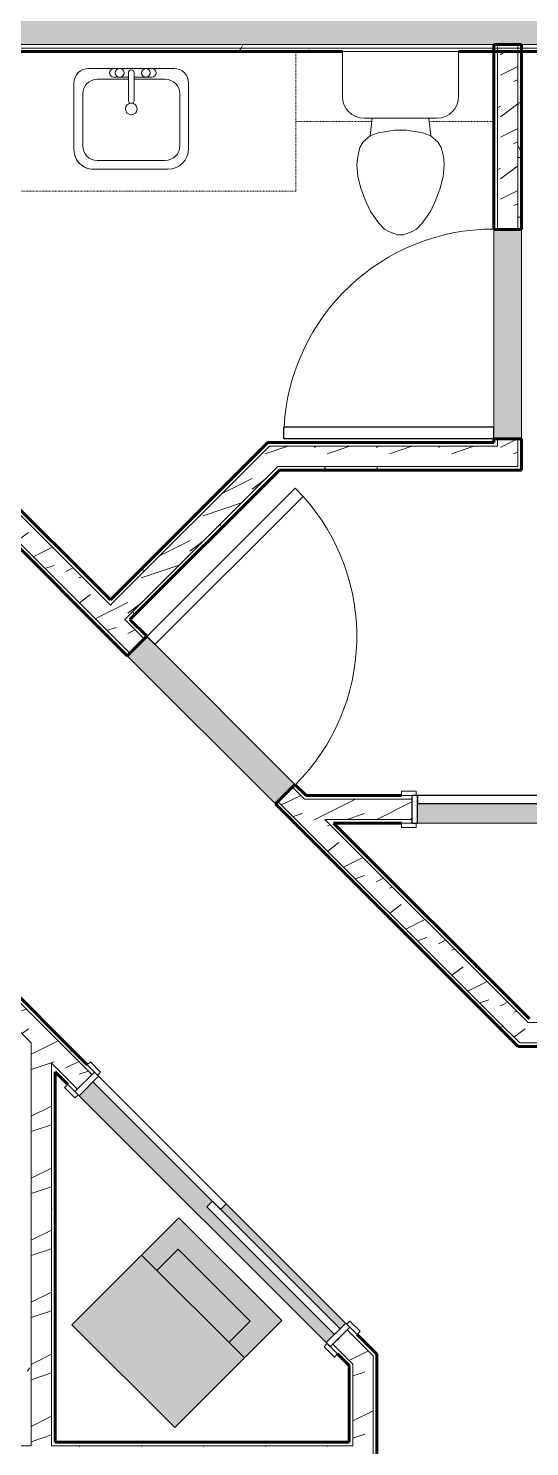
# Model space of a CAD drawing. Header units: inches. Extents: x -4169 to -1846, y 9706 to 12377.
# Drawn here: x -2352.1 to -2266.1, y 10172.1 to 10415.8 of the extents above; entities that cross this region are included whole.
import ezdxf

# ---------------------------------------------------------------- set-up
doc = ezdxf.new("R2010")
doc.units = ezdxf.units.IN
doc.header["$MEASUREMENT"] = 0
doc.linetypes.add('Dash', pattern=[0.25, 0.125, -0.125])
for name, color, linetype, lineweight in [('0-1', 7, 'Continuous', 5), ('0-2', 7, 'Continuous', 18), ('A-DOOR-1', 250, 'Continuous', 9), ('A-DOOR-2', 90, 'Continuous', 30), ('A-DOOR-FRAM-1', 90, 'Continuous', 30), ('A-WALL', 113, 'Continuous', 18), ('A-WALL-1', 8, 'Continuous', 5), ('A-WALL-3', 50, 'Continuous', 60), ('A-WALL-4', 7, 'Continuous', 18), ('A-WALL-PATT-1', 250, 'Continuous', 9), ('A-WALL-PATT-2', 253, 'Continuous', 9), ('A-WALL-PATT-4', 111, 'Continuous', 9), ('I-WALL-3', 2, 'Continuous', 60), ('P-SANR-FIXT-1', 9, 'Continuous', 9), ('P-SANR-FIXT-2', 250, 'Continuous', 9), ('Q-CASE-HDLN-1', 250, 'Dash', 9)]:
    doc.layers.add(name, color=color, linetype=linetype, lineweight=lineweight)
pattern_1 = [(0, (0, 0), (20.48, 5.12), [0.845, -14.515, 0.845, -14.515, -81.92]), (0, (0, 0), (20.48, 5.12), [-30.72, 0.845, -29.875, 0.845, -14.515, -35.84]), (0, (0, 0), (20.48, 5.12), [-76.8, 0.845, -9.395, 0.845, -24.755]), (120, (7.68, 2.56), (-14.67405, 15.1762003), [0.845, -14.515, 0.845, -14.515, -81.92]), (120, (7.68, 2.56), (-14.67405, 15.1762003), [-30.72, 0.845, -29.875, 0.845, -14.515, -35.84]), (120, (7.68, 2.56), (-14.67405, 15.1762003), [-76.8, 0.845, -9.395, 0.845, -24.755]), (240, (10.24, 12.8), (-5.80595, -20.2962003), [0.845, -14.515, 0.845, -14.515, -81.92]), (240, (10.24, 12.8), (-5.80595, -20.2962003), [-30.72, 0.845, -29.875, 0.845, -14.515, -35.84]), (240, (10.24, 12.8), (-5.80595, -20.2962003), [-76.8, 0.845, -9.395, 0.845, -24.755])]
pattern_2 = [(216.87, (4.265, 10.662), (31.9871619, 21.32545714), [5.331, -47.981]), (206.565, (10.662, 7.464), (-10.662476, -10.6620098), [11.921, -11.921]), (198.435, (10.662, 2.132), (-21.3244936, -10.6625869), [6.744, -26.974])]

# ---------------------------------------------------------------- blocks, each defined once
blk = doc.blocks.new('Stacked Washer and Dryer - 26_x25_ - Private-1352637-ENLARGED RCP - 2ND FLOOR PLAN')
at = {"layer": 'P-SANR-FIXT-1'}
blk.add_hatch(color=256, dxfattribs=at).paths.add_polyline_path([(26, -12.5), (26, 12.5), (0, 12.5), (0, -12.5)], flags=0)
at = {"layer": 'P-SANR-FIXT-2'}
for p, q in [((26, 12.5), (0, 12.5)), ((0, -12.5), (0, 12.5)), ((16.90625, 12.5), (16.90625, -12.5)), ((26, 12.5), (26, -12.5)), ((16.90625, 8.75), (22.09375, 8.75)), ((22.09375, 8.75), (22.09375, -8.75)), ((22.09375, -8.75), (16.90625, -8.75)), ((0, -12.5), (26, -12.5))]:
    blk.add_line(p, q, dxfattribs=at)
blk = doc.blocks.new('FOLDING_SLIDING CLOSET - 60_ x 80_-1372877-ENLARGED RCP - 2ND FLOOR PLAN')
at = {"layer": 'A-DOOR-1'}
for p, q in [((-30.25, 3), (-32.75, 3)), ((-32.75, 3), (-32.75, 2.25)), ((-30.25, 2.25), (-30.25, 3)), ((32.75, 3), (30.25, 3)), ((30.25, 3), (30.25, 2.25)), ((32.75, 2.25), (32.75, 3)), ((-32.75, 2.25), (-30.25, 2.25)), ((30.25, 2.25), (32.75, 2.25)), ((-30.25, -2.5), (-32.75, -2.5)), ((-32.75, -2.5), (-32.75, -3.25)), ((-32.75, -3.25), (-30.25, -3.25)), ((-30.25, -3.25), (-30.25, -2.5)), ((32.75, -2.5), (30.25, -2.5)), ((30.25, -2.5), (30.25, -3.25)), ((30.25, -3.25), (32.75, -3.25)), ((32.75, -3.25), (32.75, -2.5))]:
    blk.add_line(p, q, dxfattribs=at)
at = {"layer": 'A-DOOR-2'}
for p, q in [((1, 2.25), (-30, 2.25)), ((-30, 2.25), (-30, 0.88)), ((-30, 0.88), (1, 0.88)), ((30, 0.88), (-1, 0.88)), ((-1, 0.88), (-1, -0.5)), ((1, 0.88), (1, 2.25)), ((30, -0.5), (30, 0.88)), ((-1, -0.5), (30, -0.5))]:
    blk.add_line(p, q, dxfattribs=at)
at = {"layer": 'A-DOOR-FRAM-1'}
for p, q in [((-30, 2.25), (-31, 2.25)), ((-31, 2.25), (-31, -2.5)), ((-30, -2.5), (-30, 2.25)), ((30, 2.25), (30, -2.5)), ((31, 2.25), (30, 2.25)), ((31, -2.5), (31, 2.25)), ((-31, -2.5), (-30, -2.5)), ((30, -2.5), (31, -2.5))]:
    blk.add_line(p, q, dxfattribs=at)
blk = doc.blocks.new('Single-Flush - 36_ x 84_-1372824-ENLARGED RCP - 2ND FLOOR PLAN')
at = {"layer": 'A-DOOR-1'}
blk.add_arc((18, -2.37), 36.07, 180, 266.8211, dxfattribs=at)
at = {"layer": 'A-DOOR-2'}
for p, q in [((16, -2.37), (16, -38.39)), ((18, -2.37), (16, -2.37)), ((18, -2.37), (18, -38.39)), ((18, -38.39), (16, -38.39))]:
    blk.add_line(p, q, dxfattribs=at)
blk = doc.blocks.new('FOLDING_SLIDING CLOSET - 72_ x 80_-1372823-ENLARGED RCP - 2ND FLOOR PLAN')
at = {"layer": 'A-DOOR-1'}
for p, q in [((-36.25, 3), (-38.75, 3)), ((-38.75, 3), (-38.75, 2.25)), ((-36.25, 2.25), (-36.25, 3)), ((38.75, 3), (36.25, 3)), ((36.25, 3), (36.25, 2.25)), ((38.75, 2.25), (38.75, 3)), ((-38.75, 2.25), (-36.25, 2.25)), ((36.25, 2.25), (38.75, 2.25)), ((-36.25, -2.5), (-38.75, -2.5)), ((-38.75, -2.5), (-38.75, -3.25)), ((-38.75, -3.25), (-36.25, -3.25)), ((-36.25, -3.25), (-36.25, -2.5)), ((38.75, -2.5), (36.25, -2.5)), ((36.25, -2.5), (36.25, -3.25)), ((36.25, -3.25), (38.75, -3.25)), ((38.75, -3.25), (38.75, -2.5))]:
    blk.add_line(p, q, dxfattribs=at)
at = {"layer": 'A-DOOR-2'}
for p, q in [((1, 2.25), (-36, 2.25)), ((-36, 2.25), (-36, 0.875)), ((-36, 0.875), (1, 0.875)), ((36, 0.875), (-1, 0.875)), ((-1, 0.875), (-1, -0.5)), ((1, 0.875), (1, 2.25)), ((36, -0.5), (36, 0.875)), ((-1, -0.5), (36, -0.5))]:
    blk.add_line(p, q, dxfattribs=at)
at = {"layer": 'A-DOOR-FRAM-1'}
for p, q in [((-36, 2.25), (-37, 2.25)), ((-37, 2.25), (-37, -2.5)), ((-36, -2.5), (-36, 2.25)), ((36, 2.25), (36, -2.5)), ((37, 2.25), (36, 2.25)), ((37, -2.5), (37, 2.25)), ((-37, -2.5), (-36, -2.5)), ((36, -2.5), (37, -2.5))]:
    blk.add_line(p, q, dxfattribs=at)
blk = doc.blocks.new('M_Sink Vanity-Square - 500 x 440mm-1372835-ENLARGED RCP - 2ND FLOOR PLAN')
at = {"layer": 'P-SANR-FIXT-2'}
for p, q in [((-5.72, 10.23), (7.14, 10.23)), ((-5.72, 10.23), (7.14, 10.23)), ((-5.22, 8.73), (6.46, 8.73)), ((-9.22, -4.59), (-9.22, 6.73)), ((-9.22, -4.59), (-9.22, 6.73)), ((-7.72, -2.72), (-7.72, 6.23)), ((8.96, 6.23), (8.96, -2.72)), ((10.46, 6.91), (10.46, -4.59)), ((10.46, 6.91), (10.46, -4.59)), ((0.12, -6.33), (0.12, -1.59)), ((1.12, -6.33), (1.12, -1.59)), ((7.96, -7.09), (-6.72, -7.09)), ((7.96, -7.09), (-6.72, -7.09)), ((0.12, -5.22), (-5.22, -5.22)), ((-2.88, -5.59), (0.12, -5.59)), ((3.62, -7.09), (-2.88, -7.09)), ((6.46, -5.22), (1.12, -5.22)), ((1.12, -5.59), (3.62, -5.59))]:
    blk.add_line(p, q, dxfattribs=at)
for centre, radius, start, end in [((-5.72, 6.73), 3.5, 90, 180), ((-5.72, 6.73), 3.5, 90, 180), ((7.14, 6.91), 3.32, 0, 90), ((7.14, 6.91), 3.32, 360, 90), ((-5.22, 6.23), 2.5, 90, 180), ((6.46, 6.23), 2.5, 360, 90), ((0.62, -0.13), 1, 360, 180), ((0.62, -0.13), 1, 180, 0), ((0.62, -1.59), 0.5, 360, 180), ((-6.72, -4.59), 2.5, 180, 270), ((-6.72, -4.59), 2.5, 180, 270), ((-5.22, -2.72), 2.5, 180, 270), ((6.46, -2.72), 2.5, 270, 360), ((7.96, -4.59), 2.5, 270, 0), ((7.96, -4.59), 2.5, 270, 0), ((-2.88, -6.34), 0.75, 90, 270), ((-1.88, -6.34), 0.75, 360, 180), ((-1.88, -6.34), 0.75, 180, 0), ((0.62, -6.33), 0.5, 180, 0), ((2.62, -6.34), 0.75, 0, 180), ((2.62, -6.34), 0.75, 180, 0), ((3.62, -6.34), 0.75, 270, 90)]:
    blk.add_arc(centre, radius, start, end, dxfattribs=at)
blk = doc.blocks.new('OD_CW_Countertop - OD_CW_Countertop-2399921-ENLARGED RCP - 2ND FLOOR PLAN')
at = {"layer": 'Q-CASE-HDLN-1'}
for p, q in [((53.33, 0), (53.33, 24)), ((0.74, 0), (53.33, 0))]:
    blk.add_line(p, q, dxfattribs=at)
blk = doc.blocks.new('Toilet-Domestic-3D - Toilet-Domestic-3D-1352612-ENLARGED RCP - 2ND FLOOR PLAN')
at = {"layer": 'P-SANR-FIXT-2'}
for p, q in [((-9.98, 19.48), (9.98, 19.48)), ((-9.98, 11.75), (-9.98, 19.48)), ((9.98, 19.48), (9.98, 11.75)), ((6.25, 8.02), (-6.25, 8.02)), ((-4.86, 8.02), (-5.21, 5)), ((4.86, 8.02), (5.21, 5)), ((-5.21, 5), (-6.4, 4)), ((-3.84, 5.5), (-5.21, 5)), ((-1, 6), (-3.84, 5.5)), ((1, 6), (-1, 6)), ((3.84, 5.5), (1, 6)), ((5.21, 5), (3.84, 5.5)), ((6.4, 4), (5.21, 5)), ((-6.97, 3), (-7.24, 2)), ((-6.4, 4), (-6.97, 3)), ((6.97, 3), (6.4, 4)), ((7.24, 2), (6.97, 3)), ((-7.41, 1), (-7.5, 0)), ((-7.5, 0), (-7.33, -1.99)), ((-7.24, 2), (-7.41, 1)), ((7.41, 1), (7.24, 2)), ((7.33, -1.99), (7.5, 0)), ((7.5, 0), (7.41, 1)), ((-7.33, -1.99), (-6.79, -4)), ((6.79, -4), (7.33, -1.99)), ((-6.79, -4), (-6.06, -6)), ((6.06, -6), (6.79, -4)), ((-6.06, -6), (-5.13, -8)), ((5.13, -8), (6.06, -6)), ((-5.13, -8), (-3.74, -10)), ((3.74, -10), (5.13, -8)), ((-3.74, -10), (-2.74, -11)), ((-2.74, -11), (-1.87, -11.5)), ((-1.87, -11.5), (-0.5, -12)), ((-0.5, -12), (0.5, -12)), ((0.5, -12), (1.87, -11.5)), ((1.87, -11.5), (2.74, -11)), ((2.74, -11), (3.74, -10))]:
    blk.add_line(p, q, dxfattribs=at)
for centre, start, end in [((-6.25, 11.75), 180, 270), ((6.25, 11.75), 270, 360)]:
    blk.add_arc(centre, 3.73, start, end, dxfattribs=at)
blk = doc.blocks.new('OD_CW_Upper Cabinet - OD_CW_Upper Cabinet-V82-ENLARGED RCP - 2ND FLOOR PLAN')
at = {"layer": 'Q-CASE-HDLN-1'}
for p, q in [((0.74, -12), (11.81, -12)), ((21.66, -12), (34.74, -12)), ((34.74, -12), (34.74, -24))]:
    blk.add_line(p, q, dxfattribs=at)
blk = doc.blocks.new('CTR - 1st Phase - Unit Layouts_rvt-1-ENLARGED RCP - 2ND FLOOR PLAN')
at = {"layer": 'A-WALL-1'}
for points in [[(-2272.25, 10345.24), (-2267.5, 10345.24), (-2267.5, 10381.24), (-2272.25, 10381.24), (-2272.25, 10349.67)], [(-2309.73, 10282.51), (-2306.38, 10285.87), (-2331.83, 10311.32), (-2335.19, 10307.96), (-2310.18, 10282.95)]]:
    blk.add_hatch(color=256, dxfattribs=at).paths.add_polyline_path(points, flags=0)
h = blk.add_hatch(color=256, dxfattribs=at)
h.paths.add_polyline_path([(-2248.32, 10279.22), (-2213.32, 10279.22), (-2213.32, 10281.22), (-2250.32, 10281.22), (-2250.32, 10282.6), (-2285.32, 10282.6), (-2285.32, 10279.22), (-2248.61, 10279.22)], flags=0)
h.paths.add_polyline_path([(-2213.32, 10282.6), (-2213.32, 10283.97), (-2248.32, 10283.97), (-2248.32, 10282.6)], flags=0)
h = blk.add_hatch(color=256, dxfattribs=at)
h.paths.add_polyline_path([(-2301.03, 10189.95), (-2299.61, 10191.36), (-2321.53, 10213.28), (-2320.56, 10214.25), (-2341.07, 10234.76), (-2343.45, 10232.37), (-2302.44, 10191.36)], flags=0)
h.paths.add_polyline_path([(-2298.64, 10192.33), (-2297.67, 10193.3), (-2318.17, 10213.81), (-2319.14, 10212.84), (-2298.9, 10192.6)], flags=0)
at = {"layer": 'A-WALL-PATT-1'}
h = blk.add_hatch(dxfattribs=at)
h.set_pattern_fill('FP_1', color=256, style=0, pattern_type=2)
h.set_pattern_definition(pattern_1)
h.paths.add_polyline_path([(-2266.97, 10245.57), (-2266.08, 10245.57), (-2300.36, 10279.85), (-2301.24, 10279.85), (-2271.92, 10250.52)], flags=0)
h.paths.add_polyline_path([(-2304.74, 10283.35), (-2303.86, 10283.35), (-2306.38, 10285.87), (-2306.82, 10285.42), (-2306.38, 10284.98)], flags=0)
h.paths.add_polyline_path([(-2332.27, 10310.88), (-2331.83, 10311.32), (-2335.15, 10314.65), (-2335.6, 10314.2), (-2332.72, 10311.32)], flags=0)
h.paths.add_polyline_path([(-2338.07, 10316.68), (-2337.63, 10317.12), (-2365.38, 10344.87), (-2365.83, 10344.43)], flags=0)
h.paths.add_polyline_path([(-2368.3, 10346.91), (-2367.86, 10347.35), (-2372.34, 10351.83), (-2372.79, 10351.39), (-2368.74, 10347.35)], flags=0)
h.paths.add_polyline_path([(-2425.11, 10403.72), (-2424.67, 10404.16), (-2432.3, 10411.79), (-2433.18, 10411.79), (-2425.38, 10403.98)], flags=0)
h.paths.add_polyline_path([(-2435.62, 10414.23), (-2435.51, 10414.53), (-2435.72, 10414.33)], flags=0)
h = blk.add_hatch(dxfattribs=at)
h.set_pattern_fill('FP_1', color=256, style=0, pattern_type=2)
h.set_pattern_definition(pattern_1)
h.paths.add_polyline_path([(-2267.79, 10241.45), (-2309.29, 10282.95), (-2309.73, 10282.51), (-2268.68, 10241.45), (-2268.05, 10241.45)], flags=0)
h.paths.add_polyline_path([(-2335.19, 10307.96), (-2334.75, 10308.41), (-2375.26, 10348.92), (-2375.7, 10348.48), (-2336.68, 10309.45)], flags=0)
h.paths.add_polyline_path([(-2428.03, 10400.8), (-2427.59, 10401.24), (-2438.19, 10411.85), (-2438.64, 10411.41), (-2428.47, 10401.24)], flags=0)
h = blk.add_hatch(dxfattribs=at)
h.set_pattern_fill('FP_1', color=256, style=0, pattern_type=2)
h.set_pattern_definition(pattern_1)
h.paths.add_polyline_path([(-2267.5, 10340.49), (-2267.5, 10345.24), (-2268.12, 10345.24), (-2268.12, 10340.49)], flags=0)
h.paths.add_polyline_path([(-2267.5, 10381.24), (-2267.52, 10411.79), (-2268.12, 10411.79), (-2268.12, 10381.24)], flags=0)
h = blk.add_hatch(dxfattribs=at)
h.set_pattern_fill('FP_1', color=256, style=0, pattern_type=2)
h.set_pattern_definition(pattern_1)
h.paths.add_polyline_path([(-2337.63, 10317.12), (-2310.13, 10344.62), (-2311.02, 10344.62), (-2338.07, 10317.56)], flags=0)
h = blk.add_hatch(dxfattribs=at)
h.set_pattern_fill('FP_1', color=256, style=0, pattern_type=2)
h.set_pattern_definition(pattern_1)
h.paths.add_polyline_path([(-2304.92, 10343.99), (-2271.62, 10343.99), (-2271.62, 10344.62), (-2310.13, 10344.62), (-2310.76, 10343.99), (-2305.81, 10343.99)], flags=0)
h = blk.add_hatch(dxfattribs=at)
h.set_pattern_fill('FP_1', color=256, style=0, pattern_type=2)
h.set_pattern_definition(pattern_1)
h.paths.add_polyline_path([(-2334.71, 10314.2), (-2308.42, 10340.49), (-2309.31, 10340.49), (-2335.15, 10314.65), (-2334.75, 10314.24)], flags=0)
h = blk.add_hatch(dxfattribs=at)
h.set_pattern_fill('FP_1', color=256, style=0, pattern_type=2)
h.set_pattern_definition(pattern_1)
h.paths.add_polyline_path([(-2268.12, 10339.87), (-2267.5, 10339.87), (-2267.5, 10340.49), (-2308.42, 10340.49), (-2309.05, 10339.87), (-2304.92, 10339.87)], flags=0)
h = blk.add_hatch(dxfattribs=at)
h.set_pattern_fill('FP_1', color=256, style=0, pattern_type=2)
h.set_pattern_definition(pattern_1)
h.paths.add_polyline_path([(-2292.32, 10187.08), (-2292.32, 10187.96), (-2296.96, 10192.6), (-2297.4, 10192.16), (-2292.95, 10187.7)], flags=0)
h.paths.add_polyline_path([(-2341.24, 10236), (-2340.8, 10236.44), (-2408.51, 10304.14), (-2408.95, 10303.7), (-2341.68, 10236.44)], flags=0)
h = blk.add_hatch(dxfattribs=at)
h.set_pattern_fill('FP_1', color=256, style=0, pattern_type=2)
h.set_pattern_definition(pattern_1)
h.paths.add_polyline_path([(-2134.82, 10283.35), (-2076.8, 10283.36), (-2076.8, 10283.97), (-2134.82, 10283.97)], flags=0)
h.paths.add_polyline_path([(-2210.57, 10283.35), (-2208.82, 10283.35), (-2208.82, 10283.97), (-2212.32, 10283.97), (-2212.32, 10283.35)], flags=0)
h.paths.add_polyline_path([(-2303.86, 10283.35), (-2286.32, 10283.35), (-2286.32, 10283.97), (-2304.48, 10283.97)], flags=0)
h = blk.add_hatch(dxfattribs=at)
h.set_pattern_fill('FP_1', color=256, style=0, pattern_type=2)
h.set_pattern_definition(pattern_1)
h.paths.add_polyline_path([(-2076.8, 10279.22), (-2076.8, 10279.85), (-2104.6, 10279.85), (-2104.6, 10279.22), (-2079.78, 10279.22)], flags=0)
h.paths.add_polyline_path([(-2124.86, 10279.22), (-2108.1, 10279.22), (-2108.1, 10279.85), (-2134.82, 10279.85), (-2134.82, 10279.22), (-2133.07, 10279.22)], flags=0)
h.paths.add_polyline_path([(-2208.82, 10279.22), (-2208.82, 10279.85), (-2212.32, 10279.85), (-2212.32, 10279.22), (-2210.57, 10279.22)], flags=0)
h.paths.add_polyline_path([(-2286.32, 10279.22), (-2286.32, 10279.85), (-2300.36, 10279.85), (-2299.73, 10279.22), (-2287.22, 10279.22)], flags=0)
h = blk.add_hatch(dxfattribs=at)
h.set_pattern_fill('FP_1', color=256, style=0, pattern_type=2)
h.set_pattern_definition(pattern_1)
h.paths.add_polyline_path([(-2104.6, 10244.95), (-2076.8, 10244.96), (-2076.8, 10245.57), (-2104.6, 10245.57)], flags=0)
h.paths.add_polyline_path([(-2248.61, 10244.95), (-2108.1, 10244.95), (-2108.1, 10245.57), (-2266.97, 10245.57), (-2266.34, 10244.95), (-2266.08, 10244.95)], flags=0)
h = blk.add_hatch(dxfattribs=at)
h.set_pattern_fill('FP_1', color=256, style=0, pattern_type=2)
h.set_pattern_definition(pattern_1)
h.paths.add_polyline_path([(-2351.67, 10172.82), (-2351.67, 10240.59), (-2352.3, 10241.22), (-2352.3, 10172.82)], flags=0)
h = blk.add_hatch(dxfattribs=at)
h.set_pattern_fill('FP_1', color=256, style=0, pattern_type=2)
h.set_pattern_definition(pattern_1)
h.paths.add_polyline_path([(-2113.55, 10240.82), (-2076.17, 10240.82), (-2076.17, 10241.45), (-2239.4, 10241.45), (-2239.4, 10240.82), (-2115.03, 10240.82)], flags=0)
h.paths.add_polyline_path([(-2248.61, 10240.82), (-2242.9, 10240.82), (-2242.9, 10241.45), (-2268.68, 10241.45), (-2268.05, 10240.82), (-2266.08, 10240.82)], flags=0)
h = blk.add_hatch(dxfattribs=at)
h.set_pattern_fill('FP_1', color=256, style=0, pattern_type=2)
h.set_pattern_definition(pattern_1)
h.paths.add_polyline_path([(-2347.55, 10172.82), (-2347.55, 10236.47), (-2348.17, 10237.09), (-2348.17, 10172.82)], flags=0)
h = blk.add_hatch(dxfattribs=at)
h.set_pattern_fill('FP_1', color=256, style=0, pattern_type=2)
h.set_pattern_definition(pattern_1)
h.paths.add_polyline_path([(-2292.32, 9987.44), (-2292.32, 10126.45), (-2292.95, 10126.45), (-2292.93, 9988.44), (-2292.76, 9988.44), (-2292.76, 9987.44)], flags=0)
h.paths.add_polyline_path([(-2292.32, 10162.45), (-2292.32, 10187.08), (-2292.95, 10187.7), (-2292.95, 10162.45)], flags=0)
h = blk.add_hatch(dxfattribs=at)
h.set_pattern_fill('FP_1', color=256, style=0, pattern_type=2)
h.set_pattern_definition(pattern_1)
h.paths.add_polyline_path([(-2296.45, 9988.44), (-2296.45, 10126.45), (-2297.07, 10126.45), (-2297.07, 9988.44)], flags=0)
h.paths.add_polyline_path([(-2297.07, 10162.45), (-2296.45, 10162.45), (-2296.45, 10168.7), (-2297.07, 10168.7), (-2297.07, 10168.07)], flags=0)
h.paths.add_polyline_path([(-2296.45, 10172.2), (-2296.45, 10185.37), (-2297.07, 10185.99), (-2297.07, 10172.2)], flags=0)
h = blk.add_hatch(dxfattribs=at)
h.set_pattern_fill('FP_1', color=256, style=0, pattern_type=2)
h.set_pattern_definition(pattern_1)
h.paths.add_polyline_path([(-2442.37, 10172.2), (-2442.37, 10172.82), (-2455.82, 10172.82), (-2455.82, 10172.2), (-2451.2, 10172.2)], flags=0)
h.paths.add_polyline_path([(-2459.32, 10172.2), (-2459.32, 10172.82), (-2511.37, 10172.82), (-2511.37, 10172.2), (-2484.97, 10172.2)], flags=0)
h.paths.add_polyline_path([(-2394.12, 10172.2), (-2351.67, 10172.2), (-2351.67, 10172.82), (-2408.37, 10172.82), (-2408.37, 10172.2)], flags=0)
h.paths.add_polyline_path([(-2344.7, 10172.2), (-2297.07, 10172.2), (-2297.07, 10172.82), (-2348.17, 10172.82), (-2348.17, 10172.2)], flags=0)
at = {"layer": 'A-WALL-PATT-2'}
h = blk.add_hatch(dxfattribs=at)
h.set_pattern_fill('FP_2', color=256, style=0, pattern_type=2)
h.set_pattern_definition(pattern_2)
h.paths.add_polyline_path([(-2266.34, 10244.95), (-2306.82, 10285.42), (-2309.29, 10282.95), (-2271.29, 10244.95), (-2266.97, 10244.95)], flags=0)
h.paths.add_polyline_path([(-2334.75, 10308.41), (-2332.27, 10310.88), (-2372.79, 10351.39), (-2375.26, 10348.92), (-2335.19, 10308.85)], flags=0)
h.paths.add_polyline_path([(-2427.59, 10401.24), (-2425.11, 10403.72), (-2433.18, 10411.79), (-2437.29, 10411.79), (-2436.04, 10413.04), (-2435.62, 10414.23), (-2435.72, 10414.33), (-2438.19, 10411.85), (-2427.85, 10401.51)], flags=0)
h = blk.add_hatch(dxfattribs=at)
h.set_pattern_fill('FP_2', color=256, style=0, pattern_type=2)
h.set_pattern_definition(pattern_2)
h.paths.add_polyline_path([(-2271.62, 10343.99), (-2268.12, 10343.99), (-2268.12, 10345.24), (-2271.62, 10345.24), (-2271.62, 10344.62)], flags=0)
h.paths.add_polyline_path([(-2271.62, 10381.24), (-2268.12, 10381.24), (-2268.12, 10411.79), (-2271.62, 10411.79), (-2271.62, 10389.89)], flags=0)
h = blk.add_hatch(dxfattribs=at)
h.set_pattern_fill('FP_2', color=256, style=0, pattern_type=2)
h.set_pattern_definition(pattern_2)
h.paths.add_polyline_path([(-2335.6, 10314.2), (-2305.81, 10343.99), (-2310.76, 10343.99), (-2338.07, 10316.68), (-2336.04, 10314.65)], flags=0)
h = blk.add_hatch(dxfattribs=at)
h.set_pattern_fill('FP_2', color=256, style=0, pattern_type=2)
h.set_pattern_definition(pattern_2)
h.paths.add_polyline_path([(-2309.05, 10340.49), (-2268.12, 10340.49), (-2268.12, 10343.99), (-2305.81, 10343.99), (-2309.31, 10340.49)], flags=0)
h = blk.add_hatch(dxfattribs=at)
h.set_pattern_fill('FP_2', color=256, style=0, pattern_type=2)
h.set_pattern_definition(pattern_2)
h.paths.add_polyline_path([(-2292.95, 10182.75), (-2292.95, 10187.7), (-2297.4, 10192.16), (-2299.88, 10189.68), (-2295.56, 10185.37)], flags=0)
h.paths.add_polyline_path([(-2343.72, 10233.52), (-2341.24, 10236), (-2406.47, 10301.23), (-2408.95, 10298.75), (-2344.16, 10233.96)], flags=0)
h = blk.add_hatch(dxfattribs=at)
h.set_pattern_fill('FP_2', color=256, style=0, pattern_type=2)
h.set_pattern_definition(pattern_2)
h.paths.add_polyline_path([(-2104.6, 10279.85), (-2076.17, 10279.85), (-2076.17, 10283.35), (-2134.82, 10283.35), (-2134.82, 10279.85), (-2108.1, 10279.85)], flags=0)
h.paths.add_polyline_path([(-2208.82, 10279.85), (-2208.82, 10283.35), (-2212.32, 10283.35), (-2212.32, 10279.85)], flags=0)
h.paths.add_polyline_path([(-2301.24, 10279.85), (-2286.32, 10279.85), (-2286.32, 10283.35), (-2304.74, 10283.35), (-2303.86, 10282.46)], flags=0)
h = blk.add_hatch(dxfattribs=at)
h.set_pattern_fill('FP_2', color=256, style=0, pattern_type=2)
h.set_pattern_definition(pattern_2)
h.paths.add_polyline_path([(-2076.17, 10241.45), (-2076.17, 10244.95), (-2271.29, 10244.95), (-2267.79, 10241.45), (-2079.78, 10241.45)], flags=0)
h = blk.add_hatch(dxfattribs=at)
h.set_pattern_fill('FP_2', color=256, style=0, pattern_type=2)
h.set_pattern_definition(pattern_2)
h.paths.add_polyline_path([(-2348.17, 10172.2), (-2348.17, 10237.98), (-2351.67, 10241.48), (-2351.67, 10172.2)], flags=0)
h = blk.add_hatch(dxfattribs=at)
h.set_pattern_fill('FP_2', color=256, style=0, pattern_type=2)
h.set_pattern_definition(pattern_2)
h.paths.add_polyline_path([(-2292.95, 9987.44), (-2292.95, 10126.45), (-2296.45, 10126.45), (-2296.45, 9987.44)], flags=0)
h.paths.add_polyline_path([(-2292.95, 10162.45), (-2292.95, 10182.75), (-2296.45, 10186.25), (-2296.45, 10162.45)], flags=0)
h = blk.add_hatch(dxfattribs=at)
h.set_pattern_fill('FP_2', color=256, style=0, pattern_type=2)
h.set_pattern_definition(pattern_2)
h.paths.add_polyline_path([(-2451.2, 10168.7), (-2442.37, 10168.7), (-2442.37, 10172.2), (-2511.37, 10172.2), (-2511.37, 10168.7), (-2455.95, 10168.7)], flags=0)
h.paths.add_polyline_path([(-2394.12, 10168.7), (-2296.45, 10168.7), (-2296.45, 10172.2), (-2408.37, 10172.2), (-2408.37, 10171.95), (-2372.37, 10171.95), (-2372.37, 10168.95), (-2408.37, 10168.95), (-2408.37, 10168.7), (-2405.91, 10168.7)], flags=0)
at = {"layer": 'A-WALL-3'}
for p, q in [((-2272.25, 10381.24), (-2272.25, 10413.04)), ((-2272.25, 10413.04), (-2267.5, 10413.04)), ((-2267.5, 10413.04), (-2267.5, 10381.24)), ((-2267.5, 10381.24), (-2272.25, 10381.24)), ((-2335.19, 10307.96), (-2374.47, 10347.24)), ((-2364.94, 10344.43), (-2338.07, 10317.56)), ((-2338.07, 10317.56), (-2311.02, 10344.62)), ((-2311.02, 10344.62), (-2310.13, 10344.62)), ((-2310.13, 10344.62), (-2304.3, 10344.62)), ((-2304.3, 10344.62), (-2272.25, 10344.62)), ((-2272.25, 10344.62), (-2272.25, 10345.24)), ((-2272.25, 10345.24), (-2267.5, 10345.24)), ((-2267.5, 10345.24), (-2267.5, 10344.62)), ((-2267.5, 10344.62), (-2267.5, 10340.49)), ((-2309.05, 10339.87), (-2334.71, 10314.2)), ((-2267.5, 10339.87), (-2309.05, 10339.87)), ((-2267.5, 10340.49), (-2267.5, 10339.87)), ((-2334.71, 10314.2), (-2331.83, 10311.32)), ((-2331.83, 10311.32), (-2335.19, 10307.96)), ((-2405.59, 10301.23), (-2342.04, 10237.68)), ((-2309.73, 10282.51), (-2306.38, 10285.87)), ((-2306.38, 10285.87), (-2304.48, 10283.97)), ((-2272.8, 10245.57), (-2309.73, 10282.51)), ((-2304.48, 10283.97), (-2288.07, 10283.97)), ((-2288.07, 10279.22), (-2299.73, 10279.22)), ((-2299.73, 10279.22), (-2266.08, 10245.57)), ((-2268.68, 10241.45), (-2272.8, 10245.57)), ((-2268.05, 10240.82), (-2268.68, 10241.45)), ((-2243.53, 10240.82), (-2268.05, 10240.82)), ((-2345.4, 10234.32), (-2347.55, 10236.47)), ((-2347.55, 10236.47), (-2347.55, 10172.82)), ((-2295.72, 10191.36), (-2292.32, 10187.96)), ((-2297.07, 10185.99), (-2299.08, 10188)), ((-2292.32, 10187.96), (-2292.32, 10187.08)), ((-2297.07, 10172.82), (-2297.07, 10185.99)), ((-2292.32, 10187.08), (-2292.32, 10181.24)), ((-2292.32, 10181.24), (-2292.32, 10162.45)), ((-2347.55, 10172.82), (-2297.07, 10172.82))]:
    blk.add_line(p, q, dxfattribs=at)
at = {"layer": 'A-WALL-4'}
for p, q in [((-2271.62, 10413.04), (-2271.62, 10381.24)), ((-2268.12, 10413.04), (-2268.12, 10381.24)), ((-2272.25, 10381.24), (-2272.25, 10345.24)), ((-2267.5, 10345.24), (-2267.5, 10381.24)), ((-2375.26, 10348.92), (-2334.75, 10308.41)), ((-2365.83, 10344.43), (-2338.07, 10316.68)), ((-2337.63, 10317.12), (-2310.76, 10343.99)), ((-2305.81, 10343.99), (-2310.76, 10343.99)), ((-2304.92, 10343.99), (-2305.81, 10343.99)), ((-2304.92, 10343.99), (-2271.62, 10343.99)), ((-2271.62, 10345.24), (-2271.62, 10344.62)), ((-2271.62, 10343.99), (-2271.62, 10344.62)), ((-2268.12, 10345.24), (-2268.12, 10344.62)), ((-2268.12, 10343.99), (-2268.12, 10344.62)), ((-2268.12, 10340.49), (-2268.12, 10343.99)), ((-2335.15, 10314.65), (-2309.31, 10340.49)), ((-2308.42, 10340.49), (-2309.31, 10340.49)), ((-2308.42, 10340.49), (-2268.12, 10340.49)), ((-2338.07, 10316.68), (-2337.63, 10317.12)), ((-2335.6, 10314.2), (-2335.15, 10314.65)), ((-2335.6, 10314.2), (-2332.27, 10310.88)), ((-2306.38, 10285.87), (-2331.83, 10311.32)), ((-2335.19, 10307.96), (-2309.73, 10282.51)), ((-2406.03, 10300.78), (-2341.24, 10236)), ((-2408.51, 10298.31), (-2351.67, 10241.48)), ((-2306.82, 10285.42), (-2304.74, 10283.35)), ((-2309.29, 10282.95), (-2271.92, 10245.57)), ((-2304.74, 10283.35), (-2303.86, 10283.35)), ((-2286.32, 10283.35), (-2303.86, 10283.35)), ((-2301.24, 10279.85), (-2300.36, 10279.85)), ((-2301.24, 10279.85), (-2266.97, 10245.57)), ((-2286.32, 10279.85), (-2300.36, 10279.85)), ((-2285.32, 10279.22), (-2213.32, 10279.22)), ((-2271.92, 10245.57), (-2271.29, 10244.95)), ((-2271.29, 10244.95), (-2267.79, 10241.45)), ((-2266.97, 10245.57), (-2266.34, 10244.95)), ((-2108.1, 10244.95), (-2266.34, 10244.95)), ((-2351.67, 10240.59), (-2351.67, 10241.48)), ((-2242.9, 10241.45), (-2267.79, 10241.45)), ((-2351.67, 10172.82), (-2351.67, 10240.59)), ((-2348.17, 10237.98), (-2343.72, 10233.52)), ((-2348.17, 10237.09), (-2348.17, 10237.98)), ((-2348.17, 10172.82), (-2348.17, 10237.09)), ((-2343.45, 10232.37), (-2301.03, 10189.95)), ((-2297.67, 10193.3), (-2318.17, 10213.81)), ((-2297.4, 10192.16), (-2292.95, 10187.7)), ((-2299.88, 10189.68), (-2296.45, 10186.25)), ((-2292.95, 10182.75), (-2292.95, 10187.7)), ((-2296.45, 10185.37), (-2296.45, 10186.25)), ((-2296.45, 10185.37), (-2296.45, 10172.2)), ((-2292.95, 10181.87), (-2292.95, 10182.75)), ((-2292.95, 10181.87), (-2292.95, 10162.45)), ((-2351.67, 10172.2), (-2351.67, 10172.82)), ((-2348.17, 10172.2), (-2348.17, 10172.82)), ((-2408.37, 10172.2), (-2351.67, 10172.2)), ((-2348.17, 10172.2), (-2297.07, 10172.2)), ((-2297.07, 10172.2), (-2296.45, 10172.2))]:
    blk.add_line(p, q, dxfattribs=at)
at = {"layer": '0-2'}
for name, p in [('OD_CW_Countertop - OD_CW_Countertop-2399921-ENLARGED RCP - 2ND FLOOR PLAN', (-2359.58, 10387.79)), ('Toilet-Domestic-3D - Toilet-Domestic-3D-1352612-ENLARGED RCP - 2ND FLOOR PLAN', (-2288.25, 10392.31)), ('FOLDING_SLIDING CLOSET - 72_ x 80_-1372823-ENLARGED RCP - 2ND FLOOR PLAN', (-2249.32, 10281.72))]:
    blk.add_blockref(name, p, dxfattribs=at)
for name, p, rotation in [('OD_CW_Upper Cabinet - OD_CW_Upper Cabinet-V82-ENLARGED RCP - 2ND FLOOR PLAN', (-2271.51, 10387.79), 180), ('M_Sink Vanity-Square - 500 x 440mm-1372835-ENLARGED RCP - 2ND FLOOR PLAN', (-2333.86, 10401.82), 180), ('Single-Flush - 36_ x 84_-1372824-ENLARGED RCP - 2ND FLOOR PLAN', (-2269.87, 10363.24), 269.9999999998862), ('Single-Flush - 36_ x 84_-1372824-ENLARGED RCP - 2ND FLOOR PLAN', (-2320.78, 10296.91), 134.9999999998691), ('FOLDING_SLIDING CLOSET - 60_ x 80_-1372877-ENLARGED RCP - 2ND FLOOR PLAN', (-2320.47, 10212.93), 314.9999999998772), ('Stacked Washer and Dryer - 26_x25_ - Private-1352637-ENLARGED RCP - 2ND FLOOR PLAN', (-2335.86, 10184.19), 44.99999999984976)]:
    blk.add_blockref(name, p, dxfattribs=dict(at, rotation=rotation))

msp = doc.modelspace()

# ---------------------------------------------------------------- hatches: boundary and pattern name
at = {"layer": 'A-WALL-PATT-4'}
h = msp.add_hatch(dxfattribs=at)
h.set_pattern_fill('FP_4', color=256, style=0, pattern_type=2)
h.set_pattern_definition([(161.57, (0.32, 0.32), (-2.560496185, -0.000537386), [0, -18.214, 2.022, 0]), (18.43, (-0.32, 0.32), (-2.560496185, 0.000537386), [0, -18.214, 2.022, 0]), (108.43, (0.32, 0.32), (1.27922091, -6.400876726), [6.07, -14.166]), (71.57, (-0.32, 0.32), (1.27922091, 6.400876726), [6.07, -14.166])])
h.paths.add_polyline_path([(-2435.06, 10413.04), (-2076.17, 10413.04), (-2076.17, 10418.54), (-2436.04, 10418.54), (-2435.51, 10417.05), (-2437, 10418.54), (-2437.81, 10418.54), (-2435.06, 10415.79), (-2437.81, 10413.04), (-2437, 10413.04), (-2435.51, 10414.53), (-2436.04, 10413.04)], flags=0)
h = msp.add_hatch(dxfattribs=at)
h.set_pattern_fill('FP_1', color=256, style=0, pattern_type=2)
h.set_pattern_definition(pattern_1)
h.paths.add_polyline_path([(-2298.22, 10411.79), (-2076.17, 10411.79), (-2076.17, 10412.41), (-2436.67, 10412.41), (-2437.29, 10411.79), (-2316.14, 10411.79)], flags=0)
h = msp.add_hatch(dxfattribs=at)
h.set_pattern_fill('FP_1', color=256, style=0, pattern_type=2)
h.set_pattern_definition(pattern_1)
h.paths.add_polyline_path([(-2076.17, 10412.41), (-2076.17, 10413.04), (-2436.04, 10413.04), (-2436.67, 10412.41), (-2079.78, 10412.41)], flags=0)

# ---------------------------------------------------------------- linework, layer by layer
at = {"layer": 'A-WALL'}
for p, q in [((-2437.81, 10413.04), (-2076.17, 10413.04)), ((-2437.55, 10412.41), (-2076.17, 10412.41))]:
    msp.add_line(p, q, dxfattribs=at)
at = {"layer": 'I-WALL-3'}
for p, q in [((-2298.22, 10411.79), (-2437.29, 10411.79)), ((-2076.17, 10411.79), (-2278.27, 10411.79))]:
    msp.add_line(p, q, dxfattribs=at)

# ---------------------------------------------------------------- block references
at = {"layer": '0-1'}
msp.add_blockref('CTR - 1st Phase - Unit Layouts_rvt-1-ENLARGED RCP - 2ND FLOOR PLAN', (0, 0), dxfattribs=at)

doc.saveas('drawing.dxf')
